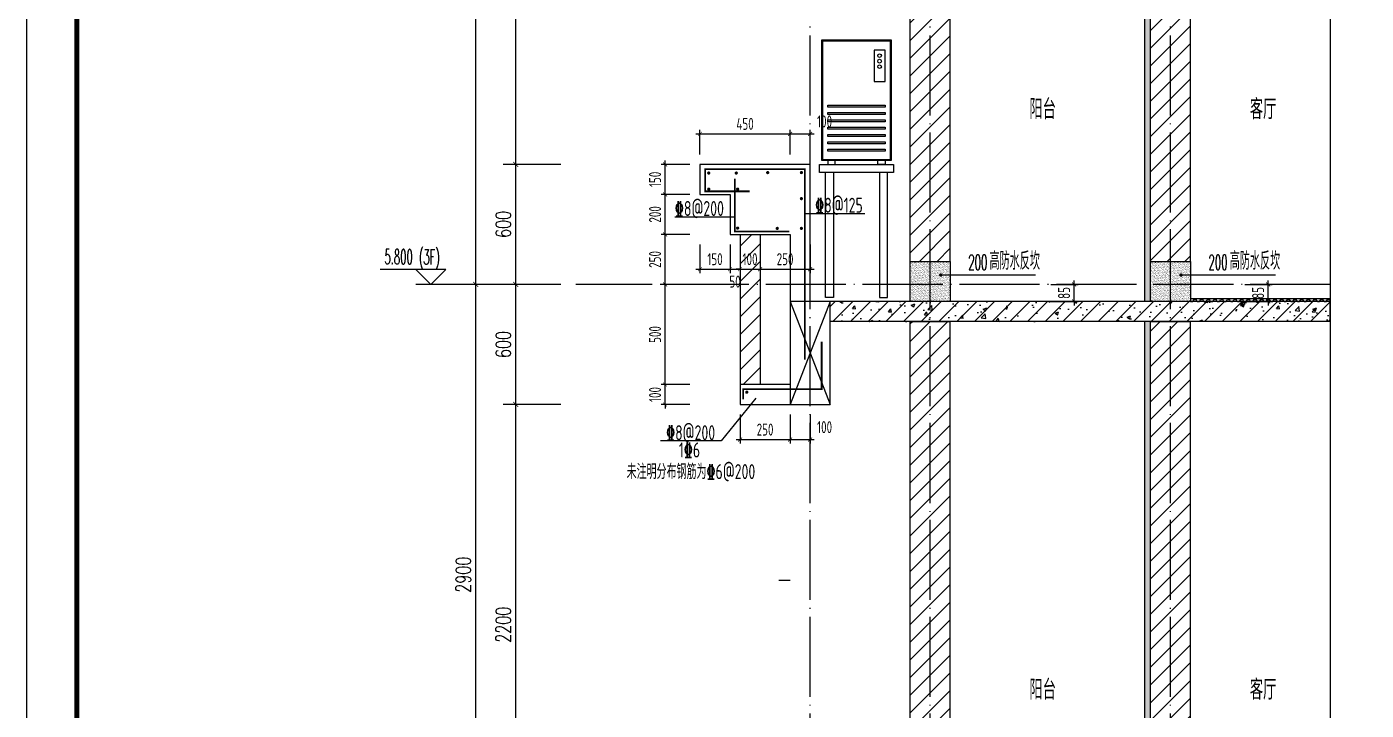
# Model space of a CAD drawing. Extents: x -655480 to 203344, y -294099 to 287156.
# Drawn here: x 72828 to 79519, y 126958 to 130372 of the extents above; entities that cross this region are included whole.
import ezdxf

# ---------------------------------------------------------------- set-up
doc = ezdxf.new("R2010")
doc.units = 0
doc.header["$LTSCALE"] = 1000
doc.linetypes.add('DOTE', pattern=[2.42, 2, -0.2, 0.02, -0.2])
doc.layers.get('0').update_dxf_attribs({"linetype": 'CONTINUOUS'})
doc.layers.get('DEFPOINTS').update_dxf_attribs({"linetype": 'CONTINUOUS'})
for name, color, linetype in [('DIM', 2, 'CONTINUOUS'), ('DIM_ELEV', 3, 'CONTINUOUS'), ('DIM_IDEN', 67, 'CONTINUOUS'), ('DIM_SYMB', 3, 'CONTINUOUS'), ('PUB_DIM', 3, 'CONTINUOUS'), ('PUB_TEXT', 2, 'CONTINUOUS'), ('REIN', 6, 'CONTINUOUS'), ('S-大样-砼线', 7, 'CONTINUOUS'), ('S-引出线', 40, 'CONTINUOUS'), ('TEXT', 2, 'CONTINUOUS'), ('WALL', 5, 'CONTINUOUS'), ('空调外机', 8, 'CONTINUOUS'), ('立面-看线', 251, 'CONTINUOUS')]:
    doc.layers.add(name, color=color, linetype=linetype)
for name, color, linetype, lineweight in [('DOTE', 19, 'DOTE', 9), ('PUB_HATCH', 8, 'CONTINUOUS', 9), ('图框', 9, 'CONTINUOUS', 18), ('平面-空调室外机', 143, 'CONTINUOUS', 9)]:
    doc.layers.add(name, color=color, linetype=linetype, lineweight=lineweight)
doc.layers.add('yichutu', color=7, linetype='CONTINUOUS', true_color=0xffffff)
doc.styles.add('_TCH_DIM', font='SIMPLEX.shx', dxfattribs={"width": 0.7, "bigfont": 'GBCBIG.shx'})
doc.styles.add('_TCH_DIM_T3', font='SIMPLEX', dxfattribs={"width": 0.705882, "bigfont": 'GBCBIG'})
doc.styles.add('DIM_FONT_T3', font='SIMPLEX', dxfattribs={"width": 0.705882, "bigfont": 'GBCBIG'})
doc.styles.add('TSSD_DIMENSION', font='Tssdeng.shx', dxfattribs={"width": 0.7, "bigfont": 'tssdchn.shx'})
doc.styles.add('TSSD_REIN', font='tssdeng.shx', dxfattribs={"width": 0.7, "height": 300, "bigfont": 'tssdchn.shx'})
doc.dimstyles.new('_TCH_ARCH&&25', dxfattribs={"dimtxt": 74.375, "dimasz": 25, "dimexe": 62.5, "dimexo": 75, "dimgap": 25, "dimtad": 1, "dimdec": 0, "dimzin": 0, "dimdsep": 46, "dimtxsty": '_TCH_DIM_T3', "dimblk": 'ARCHTICK', "dimcen": 0.09, "dimclrt": 7, "dimazin": 0, "dimtfac": 1, "dimtdec": 0, "dimtix": 1, "dimtmove": 2, "dimatfit": 3, "dimldrblk": 'ARCHTICK', "dimfxl": 1, "dimtolj": 1, "dimtzin": 0, "dimarcsym": 0})
doc.dimstyles.new('TSSD_20_20', dxfattribs={"dimtxt": 60, "dimasz": 20, "dimexe": 20, "dimexo": 50, "dimgap": 20, "dimtad": 1, "dimdec": 0, "dimzin": 0, "dimdsep": 46, "dimtxsty": 'TSSD_DIMENSION', "dimblk": 'ARCHTICK', "dimblk1": 'ARCHTICK', "dimblk2": 'ARCHTICK', "dimcen": 0, "dimdle": 20, "dimclrt": 7, "dimadec": 0, "dimazin": 0, "dimtfac": 1, "dimtdec": 0, "dimtix": 1, "dimtmove": 2, "dimatfit": 3, "dimfxl": 1, "dimtolj": 1, "dimtzin": 0, "dimarcsym": 0})
pattern_1 = [(45, (-512502.044, 291772.47), (-44.1941915, 44.1941915), [])]

# ---------------------------------------------------------------- blocks, each defined once
blk = doc.blocks.new('GFDDDDRG')
at = {"layer": '图框'}
blk.add_lwpolyline([(923310, -107437), (923310, -159999), (893610, -159999), (893610, -107437)], close=True, dxfattribs=at)
blk.add_lwpolyline([(923310, -107437), (923310, -159999), (893610, -159999), (893610, -107437)], close=True, dxfattribs=at)
at = {"layer": '图框', "const_width": 50}
blk.add_lwpolyline([(894110, -159499), (922810, -159499), (922810, -108687), (894110, -108687)], close=True, dxfattribs=at)
blk = doc.blocks.new('yct-1051-594-26275-14850-25-1002.0')
at = {"layer": 'yichutu', "color": 7, "true_color": 0xffffff}
blk.add_lwpolyline([(0, 0), (0, 14850), (26275, 14850), (26275, 0)], close=True, dxfattribs=at)
blk = doc.blocks.new('kongtiao')
for p, q in [((-338.7, 49), (-338.7, -550.8)), ((11, 49), (-338.7, 49)), ((-334.1, 44.4), (-334.1, -546.2)), ((6.4, 44.4), (-334.1, 44.4)), ((6.4, -546.2), (6.4, 44.4)), ((11, -550.8), (11, 49)), ((-76.2, -0.5), (-76.2, -156.5)), ((-21.1, -0.5), (-76.2, -0.5)), ((-21.1, -156.5), (-21.1, -0.5)), ((-76.2, -156.5), (-21.1, -156.5)), ((-338.7, -550.8), (11, -550.8)), ((-334.1, -546.2), (6.4, -546.2)), ((-306.6, -550.8), (-306.6, -571.2)), ((-306.6, -571.2), (-269.8, -571.2)), ((-269.8, -571.2), (-269.8, -550.8)), ((-57.9, -571.2), (-57.9, -550.8)), ((-21.1, -571.2), (-57.9, -571.2)), ((-21.1, -550.8), (-21.1, -571.2))]:
    blk.add_line(p, q)
for points in [[(-306.6, -275.4), (-21.1, -275.4), (-21.1, -284.6), (-306.6, -284.6)], [(-306.6, -312.1), (-21.1, -312.1), (-21.1, -321.3), (-306.6, -321.3)], [(-306.6, -348.8), (-21.1, -348.8), (-21.1, -358), (-306.6, -358)], [(-306.6, -385.6), (-21.1, -385.6), (-21.1, -394.7), (-306.6, -394.7)], [(-306.6, -422.3), (-21.1, -422.3), (-21.1, -431.5), (-306.6, -431.5)], [(-306.6, -459), (-21.1, -459), (-21.1, -468.2), (-306.6, -468.2)], [(-306.6, -495.7), (-21.1, -495.7), (-21.1, -504.9), (-306.6, -504.9)]]:
    blk.add_lwpolyline(points, close=True)
for centre in [(-48.7, -28), (-48.7, -55.6), (-48.7, -83.1)]:
    blk.add_circle(centre, 9.18)
blk = doc.blocks.new('_ArchTick')
at = {"color": 0, "linetype": 'ByBlock', "const_width": 0.15}
blk.add_lwpolyline([(-0.5, -0.5), (0.5, 0.5)], dxfattribs=at)
blk = doc.blocks.new('*D3173')
at = {"layer": 'DEFPOINTS', "color": 0, "transparency": 16777216}
for p in [(76641.3, 129836.9), (76191.3, 129684.6), (76641.3, 129684.6)]:
    blk.add_point(p, dxfattribs=at)
at = {"layer": 'DIM', "color": 0, "lineweight": -2, "transparency": 16777216}
for p, q in [((76171.3, 129836.9), (76661.3, 129836.9)), ((76191.3, 129734.6), (76191.3, 129856.9)), ((76641.3, 129734.6), (76641.3, 129856.9))]:
    blk.add_line(p, q, dxfattribs=at)
at = {"layer": 'DIM', "color": 0, "lineweight": -2, "transparency": 16777216, "xscale": 20, "yscale": 20, "zscale": 20, "rotation": 180}
blk.add_blockref('_ArchTick', (76191.3, 129836.9), dxfattribs=at)
at = {"layer": 'DIM', "color": 0, "lineweight": -2, "transparency": 16777216, "xscale": 20, "yscale": 20, "zscale": 20}
blk.add_blockref('_ArchTick', (76641.3, 129836.9), dxfattribs=at)
at = {"layer": 'DIM', "color": 7, "transparency": 16777216, "insert": (76416.3, 129886.9), "char_height": 60, "attachment_point": 5, "style": 'TSSD_DIMENSION'}
blk.add_mtext('\\A1;450', dxfattribs=at)
blk = doc.blocks.new('*D3174')
at = {"layer": 'DEFPOINTS', "color": 0, "transparency": 16777216}
for p in [(76741.3, 129836.9), (76641.3, 129684.6), (76741.3, 129684.6)]:
    blk.add_point(p, dxfattribs=at)
at = {"layer": 'DIM', "color": 0, "lineweight": -2, "transparency": 16777216}
for p, q in [((76621.3, 129836.9), (76761.3, 129836.9)), ((76641.3, 129734.6), (76641.3, 129856.9)), ((76741.3, 129734.6), (76741.3, 129856.9))]:
    blk.add_line(p, q, dxfattribs=at)
at = {"layer": 'DIM', "color": 0, "lineweight": -2, "transparency": 16777216, "xscale": 20, "yscale": 20, "zscale": 20, "rotation": 180}
blk.add_blockref('_ArchTick', (76641.3, 129836.9), dxfattribs=at)
at = {"layer": 'DIM', "color": 0, "lineweight": -2, "transparency": 16777216, "xscale": 20, "yscale": 20, "zscale": 20}
blk.add_blockref('_ArchTick', (76741.3, 129836.9), dxfattribs=at)
at = {"layer": 'DIM', "color": 7, "transparency": 16777216, "insert": (76813.7, 129899.1), "char_height": 60, "attachment_point": 5, "style": 'TSSD_DIMENSION'}
blk.add_mtext('\\A1;100', dxfattribs=at)
blk = doc.blocks.new('*D3175')
at = {"layer": 'DEFPOINTS', "color": 0, "transparency": 16777216}
for p in [(76191.3, 129334.6), (76341.3, 129334.6), (76341.3, 129160.8)]:
    blk.add_point(p, dxfattribs=at)
at = {"layer": 'DIM', "color": 0, "lineweight": -2, "transparency": 16777216}
for p, q in [((76191.3, 129284.6), (76191.3, 129140.8)), ((76341.3, 129284.6), (76341.3, 129140.8)), ((76171.3, 129160.8), (76361.3, 129160.8))]:
    blk.add_line(p, q, dxfattribs=at)
at = {"layer": 'DIM', "color": 0, "lineweight": -2, "transparency": 16777216, "xscale": 20, "yscale": 20, "zscale": 20, "rotation": 180}
blk.add_blockref('_ArchTick', (76191.3, 129160.8), dxfattribs=at)
at = {"layer": 'DIM', "color": 0, "lineweight": -2, "transparency": 16777216, "xscale": 20, "yscale": 20, "zscale": 20}
blk.add_blockref('_ArchTick', (76341.3, 129160.8), dxfattribs=at)
at = {"layer": 'DIM', "color": 7, "transparency": 16777216, "insert": (76266.3, 129210.8), "char_height": 60, "attachment_point": 5, "style": 'TSSD_DIMENSION'}
blk.add_mtext('\\A1;150', dxfattribs=at)
blk = doc.blocks.new('*D3176')
at = {"layer": 'DEFPOINTS', "color": 0, "transparency": 16777216}
for p in [(76341.3, 129334.6), (76391.3, 129334.6), (76391.3, 129160.8)]:
    blk.add_point(p, dxfattribs=at)
at = {"layer": 'DIM', "color": 0, "lineweight": -2, "transparency": 16777216}
for p, q in [((76341.3, 129284.6), (76341.3, 129140.8)), ((76391.3, 129284.6), (76391.3, 129140.8)), ((76321.3, 129160.8), (76411.3, 129160.8))]:
    blk.add_line(p, q, dxfattribs=at)
at = {"layer": 'DIM', "color": 0, "lineweight": -2, "transparency": 16777216, "xscale": 20, "yscale": 20, "zscale": 20, "rotation": 180}
blk.add_blockref('_ArchTick', (76341.3, 129160.8), dxfattribs=at)
at = {"layer": 'DIM', "color": 0, "lineweight": -2, "transparency": 16777216, "xscale": 20, "yscale": 20, "zscale": 20}
blk.add_blockref('_ArchTick', (76391.3, 129160.8), dxfattribs=at)
at = {"layer": 'DIM', "color": 7, "transparency": 16777216, "insert": (76366.3, 129098.9), "char_height": 60, "attachment_point": 5, "style": 'TSSD_DIMENSION'}
blk.add_mtext('\\A1;50', dxfattribs=at)
blk = doc.blocks.new('*D3177')
at = {"layer": 'DEFPOINTS', "color": 0, "transparency": 16777216}
for p in [(76391.3, 129334.6), (76491.3, 129334.6), (76491.3, 129160.8)]:
    blk.add_point(p, dxfattribs=at)
at = {"layer": 'DIM', "color": 0, "lineweight": -2, "transparency": 16777216}
for p, q in [((76391.3, 129284.6), (76391.3, 129140.8)), ((76491.3, 129284.6), (76491.3, 129140.8)), ((76391.3, 129160.8), (76371.3, 129160.8)), ((76391.3, 129160.8), (76491.3, 129160.8)), ((76491.3, 129160.8), (76511.3, 129160.8))]:
    blk.add_line(p, q, dxfattribs=at)
at = {"layer": 'DIM', "color": 0, "lineweight": -2, "transparency": 16777216, "xscale": 20, "yscale": 20, "zscale": 20}
blk.add_blockref('_ArchTick', (76391.3, 129160.8), dxfattribs=at)
at = {"layer": 'DIM', "color": 0, "lineweight": -2, "transparency": 16777216, "xscale": 20, "yscale": 20, "zscale": 20, "rotation": 180}
blk.add_blockref('_ArchTick', (76491.3, 129160.8), dxfattribs=at)
at = {"layer": 'DIM', "color": 7, "transparency": 16777216, "insert": (76441.3, 129210.8), "char_height": 60, "attachment_point": 5, "style": 'TSSD_DIMENSION'}
blk.add_mtext('\\A1;100', dxfattribs=at)
blk = doc.blocks.new('*D3178')
at = {"layer": 'DEFPOINTS', "color": 0, "transparency": 16777216}
for p in [(76491.3, 129334.6), (76741.3, 129334.6), (76741.3, 129160.8)]:
    blk.add_point(p, dxfattribs=at)
at = {"layer": 'DIM', "color": 0, "lineweight": -2, "transparency": 16777216}
for p, q in [((76491.3, 129284.6), (76491.3, 129140.8)), ((76741.3, 129284.6), (76741.3, 129140.8)), ((76471.3, 129160.8), (76761.3, 129160.8))]:
    blk.add_line(p, q, dxfattribs=at)
at = {"layer": 'DIM', "color": 0, "lineweight": -2, "transparency": 16777216, "xscale": 20, "yscale": 20, "zscale": 20, "rotation": 180}
blk.add_blockref('_ArchTick', (76491.3, 129160.8), dxfattribs=at)
at = {"layer": 'DIM', "color": 0, "lineweight": -2, "transparency": 16777216, "xscale": 20, "yscale": 20, "zscale": 20}
blk.add_blockref('_ArchTick', (76741.3, 129160.8), dxfattribs=at)
at = {"layer": 'DIM', "color": 7, "transparency": 16777216, "insert": (76616.3, 129210.8), "char_height": 60, "attachment_point": 5, "style": 'TSSD_DIMENSION'}
blk.add_mtext('\\A1;250', dxfattribs=at)
blk = doc.blocks.new('*D3179')
at = {"layer": 'DEFPOINTS', "color": 0, "transparency": 16777216}
for p in [(76391.3, 128484.6), (76641.3, 128484.6), (76641.3, 128309.5)]:
    blk.add_point(p, dxfattribs=at)
at = {"layer": 'DIM', "color": 0, "lineweight": -2, "transparency": 16777216}
for p, q in [((76391.3, 128434.6), (76391.3, 128289.5)), ((76641.3, 128434.6), (76641.3, 128289.5)), ((76371.3, 128309.5), (76661.3, 128309.5))]:
    blk.add_line(p, q, dxfattribs=at)
at = {"layer": 'DIM', "color": 0, "lineweight": -2, "transparency": 16777216, "xscale": 20, "yscale": 20, "zscale": 20, "rotation": 180}
blk.add_blockref('_ArchTick', (76391.3, 128309.5), dxfattribs=at)
at = {"layer": 'DIM', "color": 0, "lineweight": -2, "transparency": 16777216, "xscale": 20, "yscale": 20, "zscale": 20}
blk.add_blockref('_ArchTick', (76641.3, 128309.5), dxfattribs=at)
at = {"layer": 'DIM', "color": 7, "transparency": 16777216, "insert": (76516.3, 128359.5), "char_height": 60, "attachment_point": 5, "style": 'TSSD_DIMENSION'}
blk.add_mtext('\\A1;250', dxfattribs=at)
blk = doc.blocks.new('*D3180')
at = {"layer": 'DEFPOINTS', "color": 0, "transparency": 16777216}
for p in [(76641.3, 128484.6), (76741.3, 128484.6), (76741.3, 128309.5)]:
    blk.add_point(p, dxfattribs=at)
at = {"layer": 'DIM', "color": 0, "lineweight": -2, "transparency": 16777216}
for p, q in [((76641.3, 128434.6), (76641.3, 128289.5)), ((76741.3, 128434.6), (76741.3, 128289.5)), ((76621.3, 128309.5), (76761.3, 128309.5))]:
    blk.add_line(p, q, dxfattribs=at)
at = {"layer": 'DIM', "color": 0, "lineweight": -2, "transparency": 16777216, "xscale": 20, "yscale": 20, "zscale": 20, "rotation": 180}
blk.add_blockref('_ArchTick', (76641.3, 128309.5), dxfattribs=at)
at = {"layer": 'DIM', "color": 0, "lineweight": -2, "transparency": 16777216, "xscale": 20, "yscale": 20, "zscale": 20}
blk.add_blockref('_ArchTick', (76741.3, 128309.5), dxfattribs=at)
at = {"layer": 'DIM', "color": 7, "transparency": 16777216, "insert": (76813.7, 128371.7), "char_height": 60, "attachment_point": 5, "style": 'TSSD_DIMENSION'}
blk.add_mtext('\\A1;100', dxfattribs=at)
blk = doc.blocks.new('*D3181')
at = {"layer": 'DEFPOINTS', "color": 0, "transparency": 16777216}
for p in [(76016.7, 129684.6), (76191.3, 129684.6), (76191.3, 129534.6)]:
    blk.add_point(p, dxfattribs=at)
at = {"layer": 'DIM', "color": 0, "lineweight": -2, "transparency": 16777216}
for p, q in [((76141.3, 129684.6), (75996.7, 129684.6)), ((76016.7, 129514.6), (76016.7, 129704.6)), ((76141.3, 129534.6), (75996.7, 129534.6))]:
    blk.add_line(p, q, dxfattribs=at)
at = {"layer": 'DIM', "color": 0, "lineweight": -2, "transparency": 16777216, "xscale": 20, "yscale": 20, "zscale": 20}
for p, rotation in [((76016.7, 129684.6), 90), ((76016.7, 129534.6), 270)]:
    blk.add_blockref('_ArchTick', p, dxfattribs=dict(at, rotation=rotation))
at = {"layer": 'DIM', "color": 7, "transparency": 16777216, "insert": (75966.7, 129609.6), "char_height": 60, "attachment_point": 5, "rotation": 90, "style": 'TSSD_DIMENSION'}
blk.add_mtext('\\A1;150', dxfattribs=at)
blk = doc.blocks.new('*D3182')
at = {"layer": 'DEFPOINTS', "color": 0, "transparency": 16777216}
for p in [(76016.7, 129534.6), (76191.3, 129534.6), (76191.3, 129334.6)]:
    blk.add_point(p, dxfattribs=at)
at = {"layer": 'DIM', "color": 0, "lineweight": -2, "transparency": 16777216}
for p, q in [((76141.3, 129534.6), (75996.7, 129534.6)), ((76016.7, 129314.6), (76016.7, 129554.6)), ((76141.3, 129334.6), (75996.7, 129334.6))]:
    blk.add_line(p, q, dxfattribs=at)
at = {"layer": 'DIM', "color": 0, "lineweight": -2, "transparency": 16777216, "xscale": 20, "yscale": 20, "zscale": 20}
for p, rotation in [((76016.7, 129534.6), 90), ((76016.7, 129334.6), 270)]:
    blk.add_blockref('_ArchTick', p, dxfattribs=dict(at, rotation=rotation))
at = {"layer": 'DIM', "color": 7, "transparency": 16777216, "insert": (75966.7, 129434.6), "char_height": 60, "attachment_point": 5, "rotation": 90, "style": 'TSSD_DIMENSION'}
blk.add_mtext('\\A1;200', dxfattribs=at)
blk = doc.blocks.new('*D3183')
at = {"layer": 'DEFPOINTS', "color": 0, "transparency": 16777216}
for p in [(76016.7, 129334.6), (76191.3, 129334.6), (76191.3, 129084.6)]:
    blk.add_point(p, dxfattribs=at)
at = {"layer": 'DIM', "color": 0, "lineweight": -2, "transparency": 16777216}
for p, q in [((76141.3, 129334.6), (75996.7, 129334.6)), ((76016.7, 129064.6), (76016.7, 129354.6)), ((76141.3, 129084.6), (75996.7, 129084.6))]:
    blk.add_line(p, q, dxfattribs=at)
at = {"layer": 'DIM', "color": 0, "lineweight": -2, "transparency": 16777216, "xscale": 20, "yscale": 20, "zscale": 20}
for p, rotation in [((76016.7, 129334.6), 90), ((76016.7, 129084.6), 270)]:
    blk.add_blockref('_ArchTick', p, dxfattribs=dict(at, rotation=rotation))
at = {"layer": 'DIM', "color": 7, "transparency": 16777216, "insert": (75966.7, 129209.6), "char_height": 60, "attachment_point": 5, "rotation": 90, "style": 'TSSD_DIMENSION'}
blk.add_mtext('\\A1;250', dxfattribs=at)
blk = doc.blocks.new('*D3184')
at = {"layer": 'DEFPOINTS', "color": 0, "transparency": 16777216}
for p in [(76016.7, 129084.6), (76191.3, 129084.6), (76191.3, 128584.6)]:
    blk.add_point(p, dxfattribs=at)
at = {"layer": 'DIM', "color": 0, "lineweight": -2, "transparency": 16777216}
for p, q in [((76141.3, 129084.6), (75996.7, 129084.6)), ((76016.7, 128564.6), (76016.7, 129104.6)), ((76141.3, 128584.6), (75996.7, 128584.6))]:
    blk.add_line(p, q, dxfattribs=at)
at = {"layer": 'DIM', "color": 0, "lineweight": -2, "transparency": 16777216, "xscale": 20, "yscale": 20, "zscale": 20}
for p, rotation in [((76016.7, 129084.6), 90), ((76016.7, 128584.6), 270)]:
    blk.add_blockref('_ArchTick', p, dxfattribs=dict(at, rotation=rotation))
at = {"layer": 'DIM', "color": 7, "transparency": 16777216, "insert": (75966.7, 128834.6), "char_height": 60, "attachment_point": 5, "rotation": 90, "style": 'TSSD_DIMENSION'}
blk.add_mtext('\\A1;500', dxfattribs=at)
blk = doc.blocks.new('*D3185')
at = {"layer": 'DEFPOINTS', "color": 0, "transparency": 16777216}
for p in [(77894, 129084.6), (78059.9, 129084.6), (77894, 128999.6)]:
    blk.add_point(p, dxfattribs=at)
at = {"layer": 'DIM', "color": 0, "lineweight": -2, "transparency": 16777216}
for p, q in [((77944, 129084.6), (78079.9, 129084.6)), ((78059.9, 129084.6), (78059.9, 129104.6)), ((78059.9, 128999.6), (78059.9, 129084.6)), ((77944, 128999.6), (78079.9, 128999.6)), ((78059.9, 128999.6), (78059.9, 128979.6))]:
    blk.add_line(p, q, dxfattribs=at)
at = {"layer": 'DIM', "color": 0, "lineweight": -2, "transparency": 16777216, "xscale": 20, "yscale": 20, "zscale": 20}
for p, rotation in [((78059.9, 129084.6), 270), ((78059.9, 128999.6), 90)]:
    blk.add_blockref('_ArchTick', p, dxfattribs=dict(at, rotation=rotation))
at = {"layer": 'DIM', "color": 7, "transparency": 16777216, "insert": (78009.9, 129042.1), "char_height": 60, "attachment_point": 5, "rotation": 90, "style": 'TSSD_DIMENSION'}
blk.add_mtext('\\A1;85', dxfattribs=at)
blk = doc.blocks.new('*D3186')
at = {"layer": 'DEFPOINTS', "color": 0, "transparency": 16777216}
for p in [(78863.3, 129084.6), (79029.2, 129084.6), (78863.3, 128999.6)]:
    blk.add_point(p, dxfattribs=at)
at = {"layer": 'DIM', "color": 0, "lineweight": -2, "transparency": 16777216}
for p, q in [((78913.3, 129084.6), (79049.2, 129084.6)), ((79029.2, 129084.6), (79029.2, 129104.6)), ((79029.2, 128999.6), (79029.2, 129084.6)), ((78913.3, 128999.6), (79049.2, 128999.6)), ((79029.2, 128999.6), (79029.2, 128979.6))]:
    blk.add_line(p, q, dxfattribs=at)
at = {"layer": 'DIM', "color": 0, "lineweight": -2, "transparency": 16777216, "xscale": 20, "yscale": 20, "zscale": 20}
for p, rotation in [((79029.2, 129084.6), 270), ((79029.2, 128999.6), 90)]:
    blk.add_blockref('_ArchTick', p, dxfattribs=dict(at, rotation=rotation))
at = {"layer": 'DIM', "color": 7, "transparency": 16777216, "insert": (78979.2, 129042.1), "char_height": 60, "attachment_point": 5, "rotation": 90, "style": 'TSSD_DIMENSION'}
blk.add_mtext('\\A1;85', dxfattribs=at)
blk = doc.blocks.new('*D3213')
at = {"layer": 'DEFPOINTS', "color": 0, "transparency": 16777216}
for p in [(75271.1, 128484.6), (75571.1, 128484.6), (75571.1, 126284.6)]:
    blk.add_point(p, dxfattribs=at)
at = {"layer": 'PUB_DIM', "color": 0, "lineweight": -2, "transparency": 16777216}
for p, q in [((75496.1, 128484.6), (75208.6, 128484.6)), ((75271.1, 126284.6), (75271.1, 128484.6)), ((75496.1, 126284.6), (75208.6, 126284.6))]:
    blk.add_line(p, q, dxfattribs=at)
at = {"layer": 'PUB_DIM', "color": 0, "lineweight": -2, "transparency": 16777216, "xscale": 25, "yscale": 25, "zscale": 25}
for p, rotation in [((75271.1, 128484.6), 90), ((75271.1, 126284.6), 270)]:
    blk.add_blockref('_ArchTick', p, dxfattribs=dict(at, rotation=rotation))
at = {"layer": 'PUB_DIM', "color": 7, "transparency": 16777216, "insert": (75208.9, 127384.6), "char_height": 74.38, "attachment_point": 5, "rotation": 90, "style": '_TCH_DIM_T3'}
blk.add_mtext('\\A1;2200', dxfattribs=at)
blk = doc.blocks.new('*D3214')
at = {"layer": 'DEFPOINTS', "color": 0, "transparency": 16777216}
for p in [(75271.1, 129084.6), (75571.1, 129084.6), (75571.1, 128484.6)]:
    blk.add_point(p, dxfattribs=at)
at = {"layer": 'PUB_DIM', "color": 0, "lineweight": -2, "transparency": 16777216}
for p, q in [((75496.1, 129084.6), (75208.6, 129084.6)), ((75271.1, 128484.6), (75271.1, 129084.6)), ((75496.1, 128484.6), (75208.6, 128484.6))]:
    blk.add_line(p, q, dxfattribs=at)
at = {"layer": 'PUB_DIM', "color": 0, "lineweight": -2, "transparency": 16777216, "xscale": 25, "yscale": 25, "zscale": 25}
for p, rotation in [((75271.1, 129084.6), 90), ((75271.1, 128484.6), 270)]:
    blk.add_blockref('_ArchTick', p, dxfattribs=dict(at, rotation=rotation))
at = {"layer": 'PUB_DIM', "color": 7, "transparency": 16777216, "insert": (75208.9, 128784.6), "char_height": 74.38, "attachment_point": 5, "rotation": 90, "style": '_TCH_DIM_T3'}
blk.add_mtext('\\A1;600', dxfattribs=at)
blk = doc.blocks.new('*D3215')
at = {"layer": 'DEFPOINTS', "color": 0, "transparency": 16777216}
for p in [(75271.1, 129684.6), (75571.1, 129684.6), (75571.1, 129084.6)]:
    blk.add_point(p, dxfattribs=at)
at = {"layer": 'PUB_DIM', "color": 0, "lineweight": -2, "transparency": 16777216}
for p, q in [((75496.1, 129684.6), (75208.6, 129684.6)), ((75271.1, 129084.6), (75271.1, 129684.6)), ((75496.1, 129084.6), (75208.6, 129084.6))]:
    blk.add_line(p, q, dxfattribs=at)
at = {"layer": 'PUB_DIM', "color": 0, "lineweight": -2, "transparency": 16777216, "xscale": 25, "yscale": 25, "zscale": 25}
for p, rotation in [((75271.1, 129684.6), 90), ((75271.1, 129084.6), 270)]:
    blk.add_blockref('_ArchTick', p, dxfattribs=dict(at, rotation=rotation))
at = {"layer": 'PUB_DIM', "color": 7, "transparency": 16777216, "insert": (75208.9, 129384.6), "char_height": 74.38, "attachment_point": 5, "rotation": 90, "style": '_TCH_DIM_T3'}
blk.add_mtext('\\A1;600', dxfattribs=at)
blk = doc.blocks.new('*D3216')
at = {"layer": 'DEFPOINTS', "color": 0, "transparency": 16777216}
for p in [(75271.1, 131384.6), (75571.1, 131384.6), (75571.1, 129684.6)]:
    blk.add_point(p, dxfattribs=at)
at = {"layer": 'PUB_DIM', "color": 0, "lineweight": -2, "transparency": 16777216}
for p, q in [((75496.1, 131384.6), (75208.6, 131384.6)), ((75271.1, 129684.6), (75271.1, 131384.6)), ((75496.1, 129684.6), (75208.6, 129684.6))]:
    blk.add_line(p, q, dxfattribs=at)
at = {"layer": 'PUB_DIM', "color": 0, "lineweight": -2, "transparency": 16777216, "xscale": 25, "yscale": 25, "zscale": 25}
for p, rotation in [((75271.1, 131384.6), 90), ((75271.1, 129684.6), 270)]:
    blk.add_blockref('_ArchTick', p, dxfattribs=dict(at, rotation=rotation))
at = {"layer": 'PUB_DIM', "color": 7, "transparency": 16777216, "insert": (75208.9, 130534.6), "char_height": 74.38, "attachment_point": 5, "rotation": 90, "style": '_TCH_DIM_T3'}
blk.add_mtext('\\A1;1700', dxfattribs=at)
blk = doc.blocks.new('*D3228')
at = {"layer": 'DEFPOINTS', "color": 0, "transparency": 16777216}
for p in [(75071.1, 129084.6), (75571.1, 129084.6), (75571.1, 126184.6)]:
    blk.add_point(p, dxfattribs=at)
at = {"layer": 'PUB_DIM', "color": 0, "lineweight": -2, "transparency": 16777216}
for p, q in [((75496.1, 129084.6), (75008.6, 129084.6)), ((75071.1, 126184.6), (75071.1, 129084.6)), ((75496.1, 126184.6), (75008.6, 126184.6))]:
    blk.add_line(p, q, dxfattribs=at)
at = {"layer": 'PUB_DIM', "color": 0, "lineweight": -2, "transparency": 16777216, "xscale": 25, "yscale": 25, "zscale": 25}
for p, rotation in [((75071.1, 129084.6), 90), ((75071.1, 126184.6), 270)]:
    blk.add_blockref('_ArchTick', p, dxfattribs=dict(at, rotation=rotation))
at = {"layer": 'PUB_DIM', "color": 7, "transparency": 16777216, "insert": (75008.9, 127634.6), "char_height": 74.38, "attachment_point": 5, "rotation": 90, "style": '_TCH_DIM_T3'}
blk.add_mtext('\\A1;2900', dxfattribs=at)
blk = doc.blocks.new('*D3229')
at = {"layer": 'DEFPOINTS', "color": 0, "transparency": 16777216}
for p in [(75071.1, 131984.6), (75571.1, 131984.6), (75571.1, 129084.6)]:
    blk.add_point(p, dxfattribs=at)
at = {"layer": 'PUB_DIM', "color": 0, "lineweight": -2, "transparency": 16777216}
for p, q in [((75496.1, 131984.6), (75008.6, 131984.6)), ((75071.1, 129084.6), (75071.1, 131984.6)), ((75496.1, 129084.6), (75008.6, 129084.6))]:
    blk.add_line(p, q, dxfattribs=at)
at = {"layer": 'PUB_DIM', "color": 0, "lineweight": -2, "transparency": 16777216, "xscale": 25, "yscale": 25, "zscale": 25}
for p, rotation in [((75071.1, 131984.6), 90), ((75071.1, 129084.6), 270)]:
    blk.add_blockref('_ArchTick', p, dxfattribs=dict(at, rotation=rotation))
at = {"layer": 'PUB_DIM', "color": 7, "transparency": 16777216, "insert": (75008.9, 130534.6), "char_height": 74.38, "attachment_point": 5, "rotation": 90, "style": '_TCH_DIM_T3'}
blk.add_mtext('\\A1;2900', dxfattribs=at)
blk = doc.blocks.new('20210810.12105273')
at = {"layer": 'REIN', "const_width": 9}
for points in [[(67788.7, -102597.6), (67566.6, -102597.6), (67566.6, -102486.3), (68064.3, -102486.3), (68064.3, -103438.9)], [(67714.9, -102534.6), (67714.9, -102798.3), (67987.2, -102798.3)], [(67756.7, -103636.2), (67756.7, -103585.8), (68148.8, -103585.8), (68148.8, -103348.9)]]:
    blk.add_lwpolyline(points, dxfattribs=at)
at = {"layer": 'REIN', "const_width": 8}
for points in [[(67580.8, -102505.9, 1), (67588.8, -102505.9, 1)], [(67718.3, -102505.9, 1), (67726.3, -102505.9, 1)], [(67875.2, -102503.6, 1), (67883.2, -102503.6, 1)], [(68043.7, -102503.6, 1), (68051.7, -102503.6, 1)], [(67580.8, -102586.3, 1), (67588.8, -102586.3, 1)], [(67725, -102586.3, 1), (67733, -102586.3, 1)], [(68043.7, -102633.7, 1), (68051.7, -102633.7, 1)], [(67725, -102781, 1), (67733, -102781, 1)], [(67922.9, -102782.5, 1), (67930.9, -102782.5, 1)], [(68043.7, -102782.5, 1), (68051.7, -102782.5, 1)], [(67770.7, -103600.9, 1), (67778.7, -103600.9, 1)]]:
    blk.add_lwpolyline(points, format="xyb", close=True, dxfattribs=at)
at = {"layer": 'S-大样-砼线'}
for p, q in [((67991, -103147.4), (68191, -103662.4)), ((68191, -103147.4), (67991, -103662.4))]:
    blk.add_line(p, q, dxfattribs=at)
blk.add_lwpolyline([(68191, -103147.4), (67991, -103147.4), (67991, -103662.4), (68191, -103662.4)], close=True, dxfattribs=at)
at = {"layer": 'S-引出线'}
for p, q in [((67414.8, -102724.7), (67714.9, -102724.7)), ((68064.3, -102708.3), (68364.4, -102708.3))]:
    blk.add_line(p, q, dxfattribs=at)
blk.add_lwpolyline([(67820.4, -103630), (67646.7, -103843.4), (67343.7, -103843.4)], dxfattribs=at)
at = {"layer": 'TEXT', "style": 'TSSD_REIN', "width": 0.7}
for s, p in [('%%1328@200', (67415.6, -102720.6)), ('%%1328@125', (68116.4, -102704.2)), ('%%1328@200', (67371.7, -103840.7)), ('1%%1326', (67435.5, -103926.9)), ('未注明分布钢筋为%%1326@200', (67174.6, -104035))]:
    blk.add_text(s, height=75, rotation=0, dxfattribs=at).set_placement(p)
blk = doc.blocks.new('*D3238')
at = {"layer": 'DEFPOINTS', "color": 0, "transparency": 16777216}
for p in [(76016.7, 128584.6), (76191.3, 128584.6), (76191.3, 128484.6)]:
    blk.add_point(p, dxfattribs=at)
at = {"layer": 'DIM', "color": 0, "lineweight": -2, "transparency": 16777216}
for p, q in [((76016.7, 128584.6), (76016.7, 128604.6)), ((76141.3, 128584.6), (75996.7, 128584.6)), ((76016.7, 128484.6), (76016.7, 128584.6)), ((76141.3, 128484.6), (75996.7, 128484.6)), ((76016.7, 128484.6), (76016.7, 128464.6))]:
    blk.add_line(p, q, dxfattribs=at)
at = {"layer": 'DIM', "color": 0, "lineweight": -2, "transparency": 16777216, "xscale": 20, "yscale": 20, "zscale": 20}
for p, rotation in [((76016.7, 128584.6), 270), ((76016.7, 128484.6), 90)]:
    blk.add_blockref('_ArchTick', p, dxfattribs=dict(at, rotation=rotation))
at = {"layer": 'DIM', "color": 7, "transparency": 16777216, "insert": (75966.7, 128534.6), "char_height": 60, "attachment_point": 5, "rotation": 90, "style": 'TSSD_DIMENSION'}
blk.add_mtext('\\A1;100', dxfattribs=at)
blk = doc.blocks.new('20210902.15310781')
at = {"layer": 'DOTE', "color": 1, "linetype": 'DOTE', "ltscale": 0.2}
for p, q in [((79213.2, -133245.9), (79213.2, -113645.9)), ((79813.2, -133245.9), (79813.2, -113645.9)), ((81013.2, -133245.9), (81013.2, -113645.9)), ((81811.7, -126345.9), (78043, -126345.9))]:
    blk.add_line(p, q, dxfattribs=at)

msp = doc.modelspace()

# ---------------------------------------------------------------- hatches: boundary and pattern name
at = {"layer": 'PUB_HATCH'}
h = msp.add_hatch(dxfattribs=at)
h.set_pattern_fill('普通砖', color=256, scale=25, style=0)
h.set_pattern_definition(pattern_1)
h.paths.add_polyline_path([(77441.29, 129199.56), (77441.29, 131799.56), (77241.29, 131799.56), (77241.29, 129199.56)])
h = msp.add_hatch(dxfattribs=at)
h.set_pattern_fill('普通砖', color=256, scale=25, style=0)
h.set_pattern_definition(pattern_1)
h.paths.add_polyline_path([(78641.29, 129199.56), (78641.29, 131799.56), (78441.29, 131799.56), (78441.29, 129199.56)])
h = msp.add_hatch(dxfattribs=at)
h.set_pattern_fill('普通砖', color=256, scale=25, style=0)
h.set_pattern_definition(pattern_1)
h.paths.add_polyline_path([(76491.29, 129334.56), (76391.29, 129334.56), (76391.29, 128584.6), (76491.29, 128584.6)])
h = msp.add_hatch(dxfattribs=at)
h.set_pattern_fill('钢筋混凝土', color=256, scale=25, style=0)
h.set_pattern_definition([(45, (-512502.044, 291727.59), (-44.194174, 44.194174), []), (50, (-512502.04, 291727.59), (179.315046, -15.688034), [18.75, -206.25]), (355, (-512502.04, 291727.6), (-34.687833, 188.048033), [15, -165]), (100.4514, (-512487.1, 291726.28), (144.627345, 172.359886), [15.93505, -175.28553]), (46.1842, (-512502.04, 291777.6), (266.81026, -41.37975), [28.125, -309.375]), (96.6356, (-512479.8, 291774.14), (233.66568, 243.52947), [23.90257, -262.92825]), (351.1842, (-512502.04, 291777.6), (233.66549, 243.52965), [22.5, -247.5]), (21, (-512477.04, 291765.09), (149.226763, -100.654723), [18.75, -206.25]), (326, (-512477.04, 291765.1), (60.828833, 181.28751), [15, -165]), (71.4514, (-512464.6, 291756.7), (210.055657, 80.632624), [15.93505, -175.28553]), (37.5, (-512502.044, 291727.59), (3.039964, 83.2234635), [0, -163, 0, -167.5, 0, -165.625]), (7.5, (-512502.04, 291727.59), (65.767384, 98.602928), [0, -95.5, 0, -159.25, 0, -63.125]), (327.5, (-512557.794, 291727.59), (133.455609, -5.638718), [0, -62.5, 0, -195, 0, -258.75]), (317.5, (-512582.79, 291727.59), (145.796542, 25.026246), [0, -81.25, 0, -129.5, 0, -183.75])])
h.paths.add_polyline_path([(76841.29, 128999.56), (76841.29, 128899.56), (79339.81, 128899.56), (79339.81, 128999.56)])
h = msp.add_hatch(dxfattribs=at)
h.set_pattern_fill('普通砖', color=256, scale=25, style=0)
h.set_pattern_definition(pattern_1)
h.paths.add_polyline_path([(77441.29, 126299.56), (77441.29, 128899.56), (77241.29, 128899.56), (77241.29, 126299.56)])
h = msp.add_hatch(dxfattribs=at)
h.set_pattern_fill('普通砖', color=256, scale=25, style=0)
h.set_pattern_definition(pattern_1)
h.paths.add_polyline_path([(78641.29, 126299.56), (78641.29, 128899.56), (78441.29, 128899.56), (78441.29, 126299.56)])
at = {"layer": '立面-看线'}
h = msp.add_hatch(dxfattribs=at)
h.set_pattern_fill('HONEY', color=256, scale=7, angle=90)
h.set_pattern_definition([(90, (463803.241, -672168.679), (-9.623705, 16.66875), [11.1125, -22.225]), (210, (463803.241, -672168.679), (-9.62370845, -16.66874801), [11.1125, -22.225]), (150, (463803.241, -672168.679), (-19.24741345, 1.99e-06), [-22.225, 11.1125])])
edge = h.paths.add_edge_path()
edge.add_line((78413.97, 128999.56), (78441.29, 128999.56))
edge.add_line((78441.29, 128999.56), (78441.29, 131799.56))
edge.add_line((78441.29, 131799.56), (78411.29, 131799.56))
edge.add_line((78411.29, 131799.56), (78411.29, 128999.56))
h = msp.add_hatch(dxfattribs=at)
h.set_pattern_fill('碎沙', color=256, scale=4)
h.set_pattern_definition([(37.5, (-723811.9515, -256362.392), (-0.32000626, 9.78826475), [0, -7.7216, 0, -8.636, 0, -8.255]), (7.5, (-723811.952, -256362.392), (8.99046566, 14.33650201), [0, -4.1656, 0, -6.9596, 0, -2.667]), (327.5, (-723818.2, -256362.392), (15.819847405, 0.02874369), [0, -2.54, 0, -9.144, 0, -11.938]), (317.5, (-723818.2, -256362.392), (15.27112905, 4.45858647), [0, -1.27, 0, -5.9944, 0, -6.858])])
h.paths.add_polyline_path([(77241.29, 128999.56), (77441.29, 128999.56), (77441.29, 129199.56), (77241.29, 129199.56)])
h = msp.add_hatch(dxfattribs=at)
h.set_pattern_fill('碎沙', color=256, scale=4)
h.set_pattern_definition([(37.5, (-722611.9515, -256362.392), (-0.32000626, 9.78826475), [0, -7.7216, 0, -8.636, 0, -8.255]), (7.5, (-722611.952, -256362.392), (8.99046566, 14.33650201), [0, -4.1656, 0, -6.9596, 0, -2.667]), (327.5, (-722618.2, -256362.392), (15.819847405, 0.02874369), [0, -2.54, 0, -9.144, 0, -11.938]), (317.5, (-722618.2, -256362.392), (15.27112905, 4.45858647), [0, -1.27, 0, -5.9944, 0, -6.858])])
h.paths.add_polyline_path([(78441.29, 128999.56), (78641.29, 128999.56), (78641.29, 129199.56), (78441.29, 129199.56)])
h = msp.add_hatch(dxfattribs=at)
h.set_pattern_fill('HONEY', color=256, scale=7)
h.set_pattern_definition([(0, (-722707.981, -256362.392), (16.66875, 9.623705), [11.1125, -22.225]), (120, (-722707.981, -256362.392), (-16.66874801, 9.62370845), [11.1125, -22.225]), (60, (-722707.981, -256362.392), (1.99e-06, 19.24741345), [-22.225, 11.1125])])
h.paths.add_polyline_path([(79339.81, 129014.56), (78641.29, 129014.56), (78641.29, 128999.56), (79339.81, 128999.56)])
h = msp.add_hatch(dxfattribs=at)
h.set_pattern_fill('HONEY', color=256, scale=7, angle=90)
h.set_pattern_definition([(90, (463803.241, -675068.679), (-9.623705, 16.66875), [11.1125, -22.225]), (210, (463803.241, -675068.679), (-9.62370845, -16.66874801), [11.1125, -22.225]), (150, (463803.241, -675068.679), (-19.24741345, 1.99e-06), [-22.225, 11.1125])])
edge = h.paths.add_edge_path()
edge.add_line((78413.97, 126099.56), (78441.29, 126099.56))
edge.add_line((78441.29, 126099.56), (78441.29, 128899.56))
edge.add_line((78441.29, 128899.56), (78411.29, 128899.56))
edge.add_line((78411.29, 128899.56), (78411.29, 126099.56))

# ---------------------------------------------------------------- linework, layer by layer
at = {"layer": 'DIM_ELEV', "color": 1}
for p, q in [((74921.09, 129159.56), (74593.09, 129159.56)), ((74846.09, 129084.56), (74771.09, 129159.56)), ((74846.09, 129084.56), (74921.09, 129159.56)), ((75271.09, 129084.56), (74771.09, 129084.56))]:
    msp.add_line(p, q, dxfattribs=at)
at = {"layer": 'DIM_IDEN'}
for p, q in [((77393.73, 129131.85), (77508.1, 129131.85)), ((77508.1, 129131.85), (77866.65, 129131.85)), ((78593.73, 129131.85), (78708.1, 129131.85)), ((78708.1, 129131.85), (79066.65, 129131.85)), ((76641.29, 127605.86), (76584.68, 127605.86))]:
    msp.add_line(p, q, dxfattribs=at)
at = {"layer": 'DIM_IDEN', "const_width": 8.33}
for points in [[(77389.56, 129131.85, 1), (77397.9, 129131.85, 1)], [(78589.56, 129131.85, 1), (78597.9, 129131.85, 1)]]:
    msp.add_lwpolyline(points, format="xyb", close=True, dxfattribs=at)
at = {"layer": 'DIM_SYMB'}
msp.add_lwpolyline([(79339.81, 141204.56), (79339.81, 131572.68), (79392.31, 131553.58), (79287.31, 131535.06), (79339.81, 131516.43), (79339.81, 121884.56)], dxfattribs=at)
at = {"layer": 'PUB_HATCH', "color": 215, "true_color": 0xa953a0}
for p, q in [((78411.29, 131799.56), (78411.29, 128999.56)), ((78641.29, 129014.56), (79339.81, 129014.56)), ((78411.29, 128899.56), (78411.29, 126099.56))]:
    msp.add_line(p, q, dxfattribs=at)
at = {"layer": 'WALL'}
for p, q in [((77241.29, 129199.56), (77241.29, 131799.56)), ((77441.29, 129199.56), (77441.29, 131799.56)), ((78441.29, 129199.56), (78441.29, 131799.56)), ((78641.29, 129199.56), (78641.29, 131799.56)), ((76741.29, 129684.6), (76191.29, 129684.6)), ((76191.29, 129684.6), (76191.29, 129534.6)), ((76741.29, 128999.56), (76741.29, 129684.6)), ((76191.29, 129534.6), (76341.29, 129534.6)), ((76341.29, 129534.6), (76341.29, 129334.56)), ((76341.29, 129334.56), (76641.29, 129334.56)), ((76391.29, 129334.56), (76391.29, 128584.6)), ((76491.29, 129334.56), (76491.29, 128584.6)), ((76641.29, 129334.56), (76641.29, 128584.6)), ((77241.29, 129199.56), (77441.29, 129199.56)), ((78441.29, 129199.56), (78641.29, 129199.56)), ((76841.29, 128999.56), (76741.29, 128999.56)), ((79339.81, 128999.56), (76841.29, 128999.56)), ((79339.81, 128899.56), (79339.81, 128999.56)), ((79339.81, 128899.56), (76841.29, 128899.56)), ((76841.29, 128484.64), (76841.29, 128899.56)), ((77241.29, 126299.56), (77241.29, 128899.56)), ((77241.29, 128899.56), (77441.29, 128899.56)), ((77441.29, 126299.56), (77441.29, 128899.56)), ((78441.29, 126299.56), (78441.29, 128899.56)), ((78441.29, 128899.56), (78641.29, 128899.56)), ((78641.29, 126299.56), (78641.29, 128899.56)), ((76641.29, 128584.6), (76391.29, 128584.6)), ((76391.29, 128584.6), (76391.29, 128484.64)), ((76391.29, 128484.64), (76841.29, 128484.64))]:
    msp.add_line(p, q, dxfattribs=at)
for points in [[(77241.29, 129199.56), (77441.29, 129199.56), (77441.29, 128999.56), (77241.29, 128999.56)], [(78441.29, 129199.56), (78641.29, 129199.56), (78641.29, 128999.56), (78441.29, 128999.56)]]:
    msp.add_lwpolyline(points, close=True, dxfattribs=at)
at = {"layer": '空调外机', "linetype": 'Continuous'}
msp.add_lwpolyline([(77158.3, 129644.56), (76788.3, 129644.56), (76788.3, 129684.56), (77158.3, 129684.56)], close=True, dxfattribs=at)
for points in [[(76858.3, 129644.56), (76858.3, 129019.56), (76818.3, 129019.56), (76818.3, 129644.56)], [(77088.3, 129644.56), (77088.3, 129019.56), (77128.3, 129019.56), (77128.3, 129644.56)]]:
    msp.add_lwpolyline(points, dxfattribs=at)

# ---------------------------------------------------------------- block references
at = {"xscale": 0.5, "yscale": 0.5, "zscale": 0.5}
msp.add_blockref('GFDDDDRG', (-373976.43, 198011.07), dxfattribs=at)
at = {"layer": 'DOTE'}
msp.add_blockref('20210902.15310781', (-2471.89, 255430.45), dxfattribs=at)
at = {"layer": 'TEXT'}
msp.add_blockref('20210810.12105273', (8650.25, 232147.08), dxfattribs=at)
at = {"layer": 'yichutu', "rotation": 270}
msp.add_blockref('yct-1051-594-26275-14850-25-1002.0', (72828.46, 144292.59), dxfattribs=at)
at = {"layer": '平面-空调室外机'}
msp.add_blockref('kongtiao', (77137.14, 130255.72), dxfattribs=at)

# ---------------------------------------------------------------- texts
at = {"layer": 'PUB_TEXT'}
for s, height, style, width, p in [('阳台', 100, 'TSSD_REIN', 0.7, (77836.62, 129910.18)), ('客厅', 100, 'TSSD_REIN', 0.7, (78937.81, 129910.18)), ('200', 74.375, 'DIM_FONT_T3', 0.49827, (77531.48, 129158.1)), ('高防水反坎', 89.362, 'DIM_FONT_T3', 0.705882, (77637.37, 129158.1)), ('200', 74.375, 'DIM_FONT_T3', 0.49827, (78731.48, 129158.1)), ('高防水反坎', 89.362, 'DIM_FONT_T3', 0.705882, (78837.37, 129158.1)), ('阳台', 100, 'TSSD_REIN', 0.7, (77836.62, 127010.18)), ('客厅', 100, 'TSSD_REIN', 0.7, (78937.81, 127010.18))]:
    msp.add_text(s, height=height, dxfattribs=dict(at, style=style, width=width)).set_placement(p)
at = {"layer": 'PUB_TEXT', "color": 1, "style": '_TCH_DIM', "width": 0.494118}
for s, p in [('(3F)', (74787.14, 129184.59)), ('5.800', (74614.99, 129185.81))]:
    msp.add_text(s, height=74.375, dxfattribs=at).set_placement(p)

# ---------------------------------------------------------------- dimensions: what is measured, and where the dimension line sits
at = {"layer": 'DIM'}
for base, p1, p2, angle, picture, middle in [((76741.29, 129836.92), (76641.29, 129684.6), (76741.29, 129684.6), 360, '*D3174', (76813.7, 129899.11)), ((76391.29, 129160.85), (76341.29, 129334.56), (76391.29, 129334.56), 360, '*D3176', (76366.29, 129098.87)), ((76741.32, 128309.5), (76641.32, 128484.56), (76741.32, 128484.56), 0, '*D3180', (76813.74, 128371.69))]:
    dim = msp.add_linear_dim(base=base, p1=p1, p2=p2, angle=angle, dimstyle='TSSD_20_20', dxfattribs=at)
    dim.commit()
    dim.dimension.update_dxf_attribs({"geometry": picture, "text_midpoint": middle, "dimtype": 161})
for p1, p2, distance, picture, middle in [((76191.29, 129684.6), (76641.29, 129684.6), 152.32, '*D3173', (76416.29, 129886.92)), ((76191.29, 129534.6), (76191.29, 129684.6), 174.61, '*D3181', (75966.68, 129609.6)), ((76191.29, 129334.6), (76191.29, 129534.6), 174.61, '*D3182', (75966.68, 129434.6)), ((76191.29, 129084.56), (76191.29, 129334.6), 174.61, '*D3183', (75966.68, 129209.58)), ((76191.29, 129334.56), (76341.29, 129334.56), -173.71, '*D3175', (76266.29, 129210.85)), ((76391.29, 129334.56), (76491.29, 129334.56), -173.71, '*D3177', (76441.29, 129210.85)), ((76491.29, 129334.56), (76741.29, 129334.56), -173.71, '*D3178', (76616.29, 129210.85)), ((76191.29, 128584.56), (76191.29, 129084.56), 174.61, '*D3184', (75966.68, 128834.56)), ((77893.96, 128999.56), (77893.96, 129084.56), -165.96, '*D3185', (78009.92, 129042.06)), ((78863.28, 128999.56), (78863.28, 129084.56), -165.96, '*D3186', (78979.24, 129042.06)), ((76191.29, 128484.56), (76191.29, 128584.56), 174.61, '*D3238', (75966.68, 128534.56)), ((76391.29, 128484.56), (76641.32, 128484.56), -175.06, '*D3179', (76516.3, 128359.5))]:
    dim = msp.add_aligned_dim(p1=p1, p2=p2, distance=distance, dimstyle='TSSD_20_20', dxfattribs=at)
    dim.commit()
    dim.dimension.update_dxf_attribs({"geometry": picture, "text_midpoint": middle})
at = {"layer": 'PUB_DIM'}
for p1, p2, distance, picture, middle in [((75571.09, 129084.56), (75571.09, 131984.56), 500, '*D3229', (75008.91, 130534.56)), ((75571.09, 129684.6), (75571.09, 131384.56), 300, '*D3216', (75208.91, 130534.58)), ((75571.09, 129084.56), (75571.09, 129684.6), 300, '*D3215', (75208.91, 129384.58)), ((75571.09, 126184.56), (75571.09, 129084.56), 500, '*D3228', (75008.91, 127634.56)), ((75571.09, 128484.56), (75571.09, 129084.56), 300, '*D3214', (75208.91, 128784.56)), ((75571.09, 126284.56), (75571.09, 128484.56), 300, '*D3213', (75208.91, 127384.56))]:
    dim = msp.add_aligned_dim(p1=p1, p2=p2, distance=distance, dimstyle='_TCH_ARCH&&25', dxfattribs=at)
    dim.commit()
    dim.dimension.update_dxf_attribs({"geometry": picture, "text_midpoint": middle})

doc.saveas('drawing.dxf')
